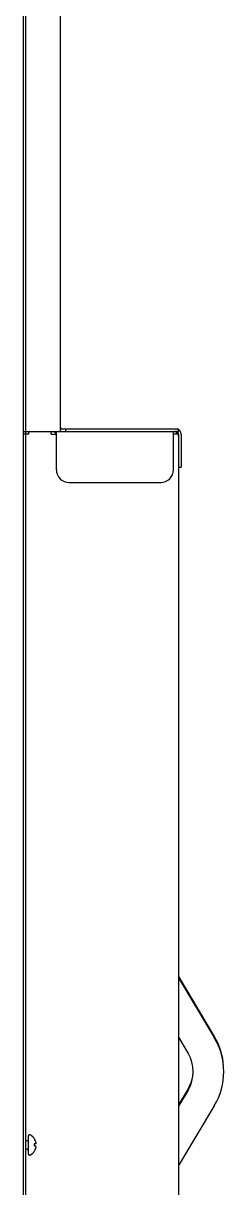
# Model space of a CAD drawing. Header units: millimetres. Extents: x 2355 to 9028, y 2010 to 7655.
# Drawn here: x 5156.7 to 5235.5, y 4264.8 to 4721.8 of the extents above; entities that cross this region are included whole.
import ezdxf

# ---------------------------------------------------------------- set-up
doc = ezdxf.new("R2010")
doc.units = ezdxf.units.MM
doc.header["$LTSCALE"] = 739.2
doc.layers.get('0').update_dxf_attribs({"linetype": 'CONTINUOUS'})
doc.layers.add('ASSI', color=7, linetype='CONTINUOUS')
doc.layers.add('GEOM', color=7, linetype='CONTINUOUS')

msp = doc.modelspace()

# ---------------------------------------------------------------- linework, layer by layer
at = {"color": 7, "linetype": 'Continuous'}
for p, q in [((5161.19, 4283.92), (5161.23, 4283.92)), ((5161.75, 4282.19), (5161.75, 4282.21)), ((5161.19, 4282.12), (5161.75, 4282.12)), ((5161.75, 4281.12), (5161.19, 4281.12)), ((5161.23, 4279.32), (5161.19, 4279.32)), ((5161.75, 4281.05), (5161.75, 4281.12))]:
    msp.add_line(p, q, dxfattribs=at)
for centre, radius, start, end in [((5157.14, 4281.43), 4.75, 28.9687, 31.5341), ((5157.15, 4281.43), 4.75, 28.0074, 28.9684), ((5157.15, 4281.43), 4.75, 26.6813, 28.0074), ((5157.15, 4281.44), 4.74, 25.5402, 26.6812), ((5157.16, 4281.44), 4.74, 24.5722, 25.5402), ((5157.16, 4281.44), 4.73, 23.3175, 24.5722), ((5157.16, 4281.44), 4.73, 22.5474, 23.3174), ((5157.17, 4281.44), 4.72, 21.0025, 22.5476), ((5157.18, 4281.45), 4.72, 20.5181, 21.0023), ((5157.19, 4281.45), 4.7, 18.4656, 20.5187), ((5157.21, 4281.46), 4.68, 17.3773, 18.465), ((5157.22, 4281.46), 4.67, 16.3949, 17.3772), ((5157.25, 4281.47), 4.64, 14.3176, 16.3964), ((5159.76, 4282.36), 2.01, 5.1401, 7.2744), ((5159.78, 4282.37), 1.98, 4.2856, 5.1372), ((5159.79, 4282.37), 1.97, 355.3984, 356.7833), ((5159.76, 4282.37), 2.01, 352.7259, 354.7415), ((5159.79, 4282.37), 1.97, 3.0233, 4.286), ((5159.8, 4282.37), 1.96, 1.9964, 3.0228), ((5159.81, 4282.37), 1.95, 0.9261, 1.9964), ((5159.81, 4282.37), 1.95, 358.8459, 0.9258), ((5159.81, 4282.37), 1.96, 357.6233, 358.8455), ((5159.8, 4282.37), 1.96, 356.7841, 357.6235), ((5157.44, 4281.62), 3.79, 5.0778, 7.5988), ((5157.44, 4281.62), 3.79, 352.4012, 354.9222), ((5157.14, 4281.8), 4.75, 328.4659, 331.0313), ((5157.45, 4281.62), 3.78, 2.5427, 5.0772), ((5157.45, 4281.62), 3.78, 354.9228, 357.4573), ((5157.45, 4281.62), 3.77, 0.0004, 2.5421), ((5157.45, 4281.62), 3.77, 357.4579, 359.9996), ((5157.15, 4281.8), 4.75, 331.0316, 331.9926), ((5157.15, 4281.8), 4.75, 331.9926, 333.3187), ((5157.15, 4281.8), 4.74, 333.3188, 334.4598), ((5157.16, 4281.8), 4.74, 334.4598, 335.4278), ((5157.16, 4281.79), 4.73, 335.4278, 336.6825), ((5157.16, 4281.79), 4.73, 336.6826, 337.4526), ((5157.17, 4281.79), 4.72, 337.4524, 338.9975), ((5157.18, 4281.79), 4.72, 338.9977, 339.4819), ((5157.19, 4281.78), 4.7, 339.4813, 341.5344), ((5157.21, 4281.78), 4.68, 341.535, 342.6227), ((5157.22, 4281.77), 4.67, 342.6228, 343.6051), ((5157.25, 4281.76), 4.64, 343.6036, 345.6824), ((5159.78, 4280.87), 1.98, 4.6009, 5.2558), ((5159.79, 4280.87), 1.97, 3.2166, 4.6016), ((5159.78, 4280.87), 1.98, 354.8627, 355.7144), ((5159.76, 4280.87), 2.01, 352.7256, 354.8598), ((5159.8, 4280.87), 1.96, 2.3765, 3.2159), ((5159.81, 4280.87), 1.95, 1.1544, 2.3767), ((5159.81, 4280.87), 1.95, 359.0741, 1.1541), ((5159.81, 4280.87), 1.95, 358.0037, 359.0738), ((5159.8, 4280.87), 1.96, 356.9771, 358.0037), ((5159.79, 4280.87), 1.97, 355.714, 356.9767)]:
    msp.add_arc(centre, radius, start, end, dxfattribs=at)
at = {"layer": 'ASSI', "color": 7, "linetype": 'Continuous'}
for p, q in [((5158.15, 4283.22), (5157.84, 4283.22)), ((5158.75, 4278.02), (5158.75, 4285.22)), ((5159.35, 4285.62), (5159.15, 4285.62)), ((5158.15, 4280.02), (5157.84, 4280.02)), ((5159.35, 4277.62), (5159.15, 4277.62))]:
    msp.add_line(p, q, dxfattribs=at)
for centre, radius, start, end in [((5159.15, 4285.22), 0.4, 90, 180), ((5159.35, 4285.22), 0.4, 59.6988, 90), ((5157.13, 4281.42), 4.8, 31.4579, 59.6988), ((5159.15, 4278.02), 0.4, 180, 270), ((5159.35, 4278.02), 0.4, 270, 300.3012), ((5157.13, 4281.82), 4.8, 300.3012, 328.5421)]:
    msp.add_arc(centre, radius, start, end, dxfattribs=at)
at = {"layer": 'GEOM', "linetype": 'Continuous'}
for p, q in [((5156.75, 5675.62), (5156.75, 4025.12)), ((5157.75, 4020.62), (5157.75, 5672.43)), ((5171.25, 5672.24), (5171.25, 4561.62)), ((5157.75, 4561.62), (5215.75, 4561.62)), ((5158.75, 4561.62), (5158.75, 4560.62)), ((5167.75, 4560.62), (5167.75, 4561.62)), ((5169.75, 4546.62), (5169.75, 4561.62)), ((5172.25, 4562.62), (5217.75, 4562.62)), ((5215.75, 4546.62), (5215.75, 4561.62)), ((5158.75, 4560.62), (5157.88, 4560.62)), ((5167.75, 4560.62), (5169.75, 4560.62)), ((5217.75, 4560.62), (5215.75, 4560.62)), ((5217.75, 4560.62), (5217.75, 4020.62)), ((5218.75, 4560.62), (5218.75, 4547.62)), ((5174.75, 4541.62), (5210.75, 4541.62))]:
    msp.add_line(p, q, dxfattribs=at)
at = {"layer": 'GEOM', "color": 7, "linetype": 'Continuous'}
for p, q in [((5156.75, 4561.62), (5157.75, 4561.62)), ((5173.29, 4562.62), (5173.29, 4561.62)), ((5217.75, 4561.62), (5216.46, 4561.62)), ((5217.75, 4562.62), (5217.75, 4561.62)), ((5157.75, 4560.62), (5156.75, 4560.62)), ((5217.75, 4547.62), (5218.75, 4547.62)), ((5217.75, 4347.7), (5231.82, 4324.24)), ((5217.75, 4347.2), (5231.82, 4323.74)), ((5217.75, 4323.87), (5221.53, 4317.57)), ((5221.53, 4303.66), (5217.75, 4297.36)), ((5221.53, 4303.16), (5217.75, 4296.86)), ((5231.82, 4296.99), (5217.75, 4273.54)), ((5158.15, 4283.22), (5157.84, 4283.22)), ((5158.15, 4280.02), (5157.84, 4280.02))]:
    msp.add_line(p, q, dxfattribs=at)
for centre, radius, start, end in [((5170.75, 4562.62), 2, 213.4831, 239.543), ((5172.25, 4563.62), 2, 240, 270), ((5216.75, 4560.62), 1, 0, 67.1846), ((5209.53, 4310.87), 26, 3.3205, 30.9638), ((5209.53, 4310.37), 26, 329.0362, 30.9638), ((5209.53, 4310.37), 14, 329.0362, 30.9638), ((5209.53, 4310.87), 14, 329.0362, 358.9713), ((5158.15, 4283.82), 0.6, 270, 360), ((5158.15, 4279.42), 0.6, 0, 90)]:
    msp.add_arc(centre, radius, start, end, dxfattribs=at)
at = {"layer": 'GEOM', "linetype": 'Continuous'}
for centre, radius, start, end in [((5172.25, 4563.62), 1, 180, 270), ((5215.75, 4559.62), 2, 30.457, 90), ((5216.75, 4560.62), 2, 0, 67.1846), ((5215.75, 4559.62), 2, 0, 11.4628), ((5174.75, 4546.62), 5, 180, 270), ((5210.75, 4546.62), 5, 270, 360)]:
    msp.add_arc(centre, radius, start, end, dxfattribs=at)

doc.saveas('drawing.dxf')
